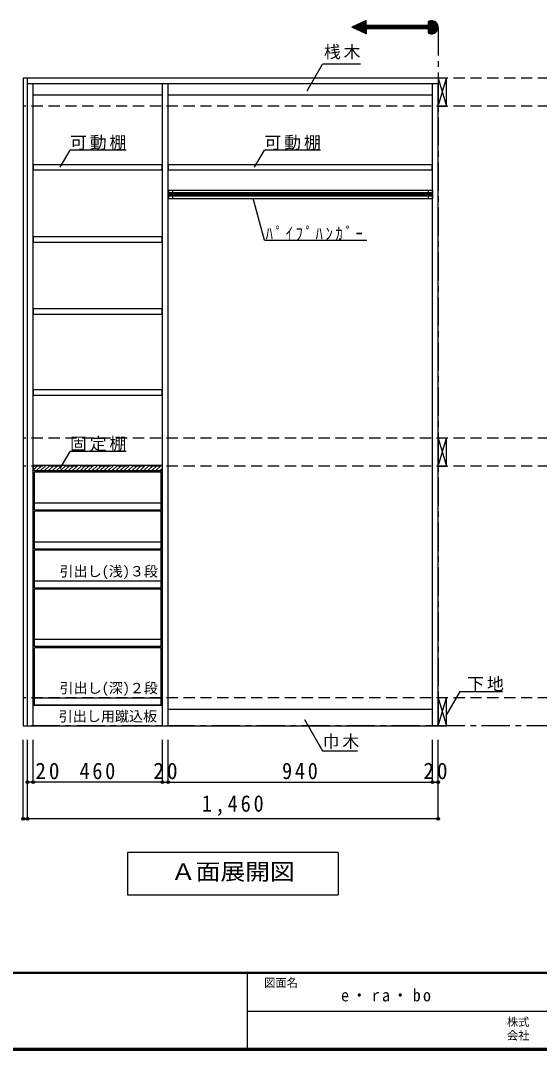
# Model space of a CAD drawing. Units: millimetres at full size, sheet at 1:20. Extents: x -8005 to 8005, y -2932 to 2722.
# Drawn here: x -4911 to -3066, y -2864 to 795 of the extents above; entities that cross this region are included whole.
import ezdxf
from ezdxf.enums import TextEntityAlignment as Align

# ---------------------------------------------------------------- set-up
doc = ezdxf.new("R2010")
doc.units = ezdxf.units.MM
doc.header["$LTSCALE"] = 20
doc.header["$PDMODE"] = 32
doc.header["$PDSIZE"] = 10
doc.linetypes.add('CHAIN1', pattern=[8, 5, -1, 1, -1])
doc.linetypes.add('DASHED2', pattern=[3, 2, -1])
for name, color, linetype in [('0-2_本体', 2, 'Continuous'), ('0-3_固定棚', 3, 'Continuous'), ('0-4_可動棚', 3, 'Continuous'), ('0-5', 4, 'Continuous'), ('0-6_ﾊﾟｲﾌﾟﾊﾝｶﾞｰ', 4, 'Continuous'), ('0-7_桟木・巾木', 2, 'Continuous'), ('0-8_引き出し', 2, 'Continuous'), ('0-A_文字', 7, 'Continuous'), ('0-B_寸法', 7, 'Continuous'), ('0-C_ハッチ', 4, 'Continuous'), ('F-1_枠', 6, 'Continuous'), ('F-A_文字', 7, 'Continuous')]:
    doc.layers.add(name, color=color, linetype=linetype)
doc.styles.add('ＭＳ ゴシック', font='')
doc.styles.get('ＭＳ ゴシック').set_extended_font_data('MS Gothic')

msp = doc.modelspace()

# ---------------------------------------------------------------- linework, layer by layer
at = {"layer": '0-2_本体', "color": 3}
for p, q in [((-3426.32, 590.73), (-4901.32, 590.73)), ((-3426.32, 590.73), (-3426.32, 570.73)), ((-4886.32, -1711.27), (-4886.32, 570.73)), ((-4866.32, -1711.27), (-4866.32, 570.73)), ((-4406.32, -1711.27), (-4406.32, 570.73)), ((-4386.32, -1711.27), (-4386.32, 570.73)), ((-3446.32, -1711.27), (-3446.32, 570.73)), ((-3426.32, -1711.27), (-3426.32, 570.73)), ((-4901.32, -1711.27), (-3426.32, -1711.27)), ((-3426.32, -1711.27), (-3446.32, -1711.27))]:
    msp.add_line(p, q, dxfattribs=at)
msp.add_lwpolyline([(-3426.32, 570.73), (-4886.32, 570.73), (-4886.32, 590.73)], dxfattribs=at)
at = {"layer": '0-3_固定棚'}
for p, q in [((-4866.32, -785.27), (-4866.32, -805.27)), ((-4406.32, -785.27), (-4866.32, -785.27)), ((-4406.32, -805.27), (-4866.32, -805.27))]:
    msp.add_line(p, q, dxfattribs=at)
at = {"layer": '0-4_可動棚'}
for p, q in [((-4407.32, 283.23), (-4865.32, 283.23)), ((-4407.32, 263.23), (-4407.32, 283.23)), ((-3447.32, 283.23), (-4385.32, 283.23)), ((-3447.32, 263.23), (-3447.32, 283.23)), ((-4407.32, 27.23), (-4865.32, 27.23)), ((-4407.32, 7.23), (-4407.32, 27.23)), ((-4407.32, -228.77), (-4865.32, -228.77)), ((-4407.32, -248.77), (-4407.32, -228.77)), ((-4865.32, -536.77), (-4865.32, -516.77)), ((-4407.32, -536.77), (-4865.32, -536.77))]:
    msp.add_line(p, q, dxfattribs=at)
for points in [[(-4407.32, 263.23), (-4865.32, 263.23), (-4865.32, 283.23)], [(-3447.32, 263.23), (-4385.32, 263.23), (-4385.32, 283.23)], [(-4407.32, 7.23), (-4865.32, 7.23), (-4865.32, 27.23)], [(-4407.32, -248.77), (-4865.32, -248.77), (-4865.32, -228.77)], [(-4407.32, -536.77), (-4407.32, -516.77), (-4865.32, -516.77)]]:
    msp.add_lwpolyline(points, dxfattribs=at)
at = {"layer": '0-5', "color": 2}
msp.add_line((-4901.32, 590.73), (-4901.32, -1711.27), dxfattribs=at)
at = {"layer": '0-6_ﾊﾟｲﾌﾟﾊﾝｶﾞｰ', "color": 3}
for p, q in [((-4385.32, 192.73), (-4385.32, 162.73)), ((-4385.32, 192.73), (-3446.32, 192.73)), ((-3446.32, 192.73), (-3446.32, 162.73)), ((-4385.32, 162.73), (-3446.32, 162.73))]:
    msp.add_line(p, q, dxfattribs=at)
at = {"layer": '0-6_ﾊﾟｲﾌﾟﾊﾝｶﾞｰ'}
for p, q in [((-3446.32, 183.73), (-4385.32, 183.73)), ((-3446.32, 179.73), (-4385.32, 179.73)), ((-3446.32, 175.73), (-4385.32, 175.73)), ((-3446.32, 171.73), (-4385.32, 171.73))]:
    msp.add_line(p, q, dxfattribs=at)
at = {"layer": '0-6_ﾊﾟｲﾌﾟﾊﾝｶﾞｰ', "color": 7}
for p, q in [((-4370.32, 192.73), (-4370.32, 162.73)), ((-3461.32, 192.73), (-3461.32, 162.73))]:
    msp.add_line(p, q, dxfattribs=at)
at = {"layer": '0-7_桟木・巾木', "color": 7}
for p, q in [((-4886.32, 530.73), (-4886.32, 570.73)), ((-4406.32, 530.73), (-4866.32, 530.73)), ((-3446.32, 530.73), (-4386.32, 530.73)), ((-4386.32, -1651.27), (-3446.32, -1651.27))]:
    msp.add_line(p, q, dxfattribs=at)
at = {"layer": '0-8_引き出し', "color": 7}
for p, q in [((-3426.32, 590.73), (-3396.32, 490.73)), ((-3426.32, 490.73), (-3396.32, 590.73)), ((-3426.32, -688.27), (-3396.32, -788.27)), ((-3426.32, -788.27), (-3396.32, -688.27)), ((-4406.32, -1639.27), (-4866.32, -1639.27)), ((-3426.32, -1611.27), (-3396.32, -1711.27)), ((-3426.32, -1711.27), (-3396.32, -1611.27))]:
    msp.add_line(p, q, dxfattribs=at)
at = {"layer": '0-8_引き出し'}
for p, q in [((-4411.32, -809.27), (-4861.32, -809.27)), ((-4861.32, -944.27), (-4861.32, -809.27)), ((-4411.32, -944.27), (-4411.32, -809.27)), ((-4411.32, -919.27), (-4861.32, -919.27)), ((-4411.32, -944.27), (-4861.32, -944.27)), ((-4411.32, -948.27), (-4861.32, -948.27)), ((-4861.32, -1083.27), (-4861.32, -948.27)), ((-4411.32, -1083.27), (-4411.32, -948.27)), ((-4411.32, -1058.27), (-4861.32, -1058.27)), ((-4411.32, -1083.27), (-4861.32, -1083.27)), ((-4411.32, -1087.27), (-4861.32, -1087.27)), ((-4861.32, -1222.27), (-4861.32, -1087.27)), ((-4411.32, -1222.27), (-4411.32, -1087.27)), ((-4411.32, -1197.27), (-4861.32, -1197.27)), ((-4411.32, -1222.27), (-4861.32, -1222.27)), ((-4411.32, -1225.27), (-4861.32, -1225.27)), ((-4861.32, -1429.27), (-4861.32, -1225.27)), ((-4411.32, -1429.27), (-4411.32, -1225.27)), ((-4411.32, -1404.27), (-4861.32, -1404.27)), ((-4411.32, -1429.27), (-4861.32, -1429.27)), ((-4411.32, -1433.27), (-4861.32, -1433.27)), ((-4861.32, -1637.27), (-4861.32, -1433.27)), ((-4411.32, -1637.27), (-4411.32, -1433.27)), ((-4411.32, -1612.27), (-4861.32, -1612.27)), ((-4411.32, -1637.27), (-4861.32, -1637.27))]:
    msp.add_line(p, q, dxfattribs=at)
at = {"layer": '0-8_引き出し', "color": 3}
for points in [[(-3396.32, 490.73), (-3396.32, 590.73), (-3426.32, 590.73), (-3426.32, 490.73)], [(-3396.32, -788.27), (-3396.32, -688.27), (-3426.32, -688.27), (-3426.32, -788.27)], [(-3396.32, -1711.27), (-3396.32, -1611.27), (-3426.32, -1611.27), (-3426.32, -1711.27)]]:
    msp.add_lwpolyline(points, close=True, dxfattribs=at)
at = {"layer": '0-A_文字'}
for p, q in [((-3682.22, 795.21), (-3733.03, 771.6)), ((-3682.22, 747.99), (-3733.03, 771.6)), ((-3731.36, 770.82), (-3732.42, 771.88)), ((-3726.07, 768.36), (-3730.49, 772.78)), ((-3720.79, 765.91), (-3728.56, 773.68)), ((-3715.51, 763.45), (-3726.63, 774.57)), ((-3710.23, 761), (-3724.7, 775.47)), ((-3704.94, 758.54), (-3722.77, 776.37)), ((-3699.66, 756.09), (-3720.83, 777.26)), ((-3694.38, 753.64), (-3718.9, 778.16)), ((-3689.09, 751.18), (-3716.97, 779.06)), ((-3683.81, 748.73), (-3715.04, 779.96)), ((-3682.22, 749.96), (-3713.11, 780.85)), ((-3682.22, 752.79), (-3711.18, 781.75)), ((-3682.22, 755.62), (-3709.25, 782.65)), ((-3682.22, 758.45), (-3707.32, 783.55)), ((-3682.22, 761.27), (-3705.39, 784.44)), ((-3682.22, 764.1), (-3703.45, 785.34)), ((-3680.98, 765.7), (-3701.52, 786.24)), ((-3678.16, 765.7), (-3699.59, 787.13)), ((-3675.33, 765.7), (-3697.66, 788.03)), ((-3672.5, 765.7), (-3695.73, 788.93)), ((-3682.22, 778.24), (-3693.8, 789.83)), ((-3682.22, 781.07), (-3691.87, 790.72)), ((-3682.22, 783.9), (-3689.94, 791.62)), ((-3682.22, 786.73), (-3688, 792.52)), ((-3682.22, 789.56), (-3686.07, 793.42)), ((-3682.22, 792.39), (-3684.14, 794.31)), ((-3682.22, 777.49), (-3682.22, 795.21)), ((-3669.67, 765.7), (-3681.46, 777.49)), ((-3666.84, 765.7), (-3678.64, 777.49)), ((-3664.01, 765.7), (-3675.81, 777.49)), ((-3661.19, 765.7), (-3672.98, 777.49)), ((-3658.36, 765.7), (-3670.15, 777.49)), ((-3655.53, 765.7), (-3667.32, 777.49)), ((-3652.7, 765.7), (-3664.49, 777.49)), ((-3649.87, 765.7), (-3661.67, 777.49)), ((-3647.04, 765.7), (-3658.84, 777.49)), ((-3644.22, 765.7), (-3656.01, 777.49)), ((-3641.39, 765.7), (-3653.18, 777.49)), ((-3638.56, 765.7), (-3650.35, 777.49)), ((-3635.73, 765.7), (-3647.52, 777.49)), ((-3632.9, 765.7), (-3644.7, 777.49)), ((-3630.07, 765.7), (-3641.87, 777.49)), ((-3627.24, 765.7), (-3639.04, 777.49)), ((-3624.42, 765.7), (-3636.21, 777.49)), ((-3621.59, 765.7), (-3633.38, 777.49)), ((-3618.76, 765.7), (-3630.55, 777.49)), ((-3615.93, 765.7), (-3627.72, 777.49)), ((-3613.1, 765.7), (-3624.9, 777.49)), ((-3610.27, 765.7), (-3622.07, 777.49)), ((-3607.45, 765.7), (-3619.24, 777.49)), ((-3604.62, 765.7), (-3616.41, 777.49)), ((-3601.79, 765.7), (-3613.58, 777.49)), ((-3598.96, 765.7), (-3610.75, 777.49)), ((-3596.13, 765.7), (-3607.93, 777.49)), ((-3593.3, 765.7), (-3605.1, 777.49)), ((-3590.48, 765.7), (-3602.27, 777.49)), ((-3587.65, 765.7), (-3599.44, 777.49)), ((-3584.82, 765.7), (-3596.61, 777.49)), ((-3581.99, 765.7), (-3593.78, 777.49)), ((-3579.16, 765.7), (-3590.96, 777.49)), ((-3576.33, 765.7), (-3588.13, 777.49)), ((-3573.5, 765.7), (-3585.3, 777.49)), ((-3570.68, 765.7), (-3582.47, 777.49)), ((-3567.85, 765.7), (-3579.64, 777.49)), ((-3565.02, 765.7), (-3576.81, 777.49)), ((-3562.19, 765.7), (-3573.98, 777.49)), ((-3559.36, 765.7), (-3571.16, 777.49)), ((-3556.53, 765.7), (-3568.33, 777.49)), ((-3553.71, 765.7), (-3565.5, 777.49)), ((-3550.88, 765.7), (-3562.67, 777.49)), ((-3548.05, 765.7), (-3559.84, 777.49)), ((-3545.22, 765.7), (-3557.01, 777.49)), ((-3542.39, 765.7), (-3554.19, 777.49)), ((-3539.56, 765.7), (-3551.36, 777.49)), ((-3536.73, 765.7), (-3548.53, 777.49)), ((-3533.91, 765.7), (-3545.7, 777.49)), ((-3531.08, 765.7), (-3542.87, 777.49)), ((-3528.25, 765.7), (-3540.04, 777.49)), ((-3525.42, 765.7), (-3537.22, 777.49)), ((-3522.59, 765.7), (-3534.39, 777.49)), ((-3519.76, 765.7), (-3531.56, 777.49)), ((-3516.94, 765.7), (-3528.73, 777.49)), ((-3514.11, 765.7), (-3525.9, 777.49)), ((-3511.28, 765.7), (-3523.07, 777.49)), ((-3508.45, 765.7), (-3520.24, 777.49)), ((-3505.62, 765.7), (-3517.42, 777.49)), ((-3502.79, 765.7), (-3514.59, 777.49)), ((-3499.97, 765.7), (-3511.76, 777.49)), ((-3497.14, 765.7), (-3508.93, 777.49)), ((-3494.31, 765.7), (-3506.1, 777.49)), ((-3491.48, 765.7), (-3503.27, 777.49)), ((-3488.65, 765.7), (-3500.45, 777.49)), ((-3485.82, 765.7), (-3497.62, 777.49)), ((-3482.99, 765.7), (-3494.79, 777.49)), ((-3480.17, 765.7), (-3491.96, 777.49)), ((-3477.34, 765.7), (-3489.13, 777.49)), ((-3474.51, 765.7), (-3486.3, 777.49)), ((-3471.68, 765.7), (-3483.47, 777.49)), ((-3468.85, 765.7), (-3480.65, 777.49)), ((-3466.02, 765.7), (-3477.82, 777.49)), ((-3463.2, 765.7), (-3474.99, 777.49)), ((-3443.53, 748.87), (-3472.16, 777.49)), ((-3441.41, 749.57), (-3469.33, 777.49)), ((-3439.45, 750.44), (-3466.5, 777.49)), ((-3437.63, 751.44), (-3463.68, 777.49)), ((-3430.38, 758.34), (-3461.73, 789.69)), ((-3431.59, 756.72), (-3461.73, 786.86)), ((-3432.92, 755.22), (-3461.73, 784.03)), ((-3434.36, 753.84), (-3461.73, 781.21)), ((-3435.93, 752.58), (-3461.73, 778.38)), ((-3429.31, 760.09), (-3461.43, 792.22)), ((-3428.36, 761.98), (-3459.54, 793.16)), ((-3427.57, 764.01), (-3457.51, 793.96)), ((-3426.94, 766.21), (-3455.31, 794.58)), ((-3426.5, 768.61), (-3452.92, 795.02)), ((-3426.32, 771.25), (-3450.27, 795.2)), ((-3426.46, 774.22), (-3447.3, 795.06)), ((-3427.12, 777.71), (-3443.82, 794.4)), ((-3428.88, 782.29), (-3439.23, 792.65)), ((-3461.73, 765.7), (-3682.22, 765.7)), ((-3682.22, 765.7), (-3682.22, 747.99)), ((-3461.73, 765.7), (-3461.73, 751.15)), ((-3445.84, 748.34), (-3461.73, 764.23)), ((-3448.36, 748.04), (-3461.73, 761.41)), ((-3451.17, 748.02), (-3461.73, 758.58)), ((-3454.39, 748.41), (-3461.73, 755.75)), ((-3458.35, 749.54), (-3461.73, 752.92)), ((-4770.15, 274.17), (-4735.14, 334.82)), ((-4535.14, 334.82), (-4735.14, 334.82)), ((-4079.01, 274.17), (-4044, 334.82)), ((-3844, 334.82), (-4044, 334.82)), ((-4044, 14.43), (-4083.73, 162.73)), ((-4044, 14.43), (-3680.43, 14.43)), ((-4770.15, -796.33), (-4735.14, -735.68)), ((-4535.14, -735.68), (-4735.14, -735.68)), ((-3901.31, -1689.03), (-3837.1, -1800.25)), ((-3837.1, -1800.25), (-3713.34, -1800.25)), ((-3781.32, -2161.27), (-3781.32, -2311.27)), ((-4531.32, -2311.27), (-3781.32, -2311.27))]:
    msp.add_line(p, q, dxfattribs=at)
at = {"layer": '0-A_文字', "linetype": 'CHAIN1'}
for p, q in [((-3426.32, 771.25), (-3426.32, -1711.27)), ((-931.67, -1711.27), (-4886.32, -1711.27))]:
    msp.add_line(p, q, dxfattribs=at)
at = {"layer": '0-A_文字'}
for points in [[(-3461.73, 792.04), (-3461.73, 777.49), (-3682.22, 777.49)], [(-3396.32, -1672.95), (-3347.55, -1588.48), (-3197.02, -1588.48)], [(-3781.32, -2161.27), (-4531.32, -2161.27), (-4531.32, -2311.27)]]:
    msp.add_lwpolyline(points, dxfattribs=at)
msp.add_arc((-3449.93, 771.6), 23.61, 240, 120, dxfattribs=at)
at = {"layer": '0-B_寸法'}
for p in [(-3891.93, 545.66), (-3702.52, 640.62)]:
    msp.add_line(p, (-3837.1, 640.62), dxfattribs=at)
at = {"layer": '0-B_寸法', "color": 4, "linetype": 'DASHED2'}
for p, q in [((-931.67, 590.73), (-4901.32, 590.73)), ((-931.67, 490.73), (-4901.32, 490.73)), ((-931.67, -688.27), (-4901.32, -688.27)), ((-931.67, -788.27), (-4901.32, -788.27)), ((-931.67, -1611.27), (-4901.32, -1611.27))]:
    msp.add_line(p, q, dxfattribs=at)
at = {"layer": '0-B_寸法', "color": 4}
for p, q in [((-4901.32, -2041.27), (-4901.32, -1761.27)), ((-4886.32, -1911.27), (-4886.32, -1761.27)), ((-4886.32, -2041.27), (-4886.32, -1761.27)), ((-4866.32, -1911.27), (-4866.32, -1761.27)), ((-4866.32, -1911.27), (-4866.32, -1761.27)), ((-4406.32, -1911.27), (-4406.32, -1761.27)), ((-4406.32, -1911.27), (-4406.32, -1761.27)), ((-4386.32, -1911.27), (-4386.32, -1761.27)), ((-3446.32, -1911.27), (-3446.32, -1761.27)), ((-3426.32, -1911.27), (-3426.32, -1761.27)), ((-4886.32, -2041.27), (-4886.32, -1911.27)), ((-4866.32, -1911.27), (-4886.32, -1911.27)), ((-4406.32, -1911.27), (-4866.32, -1911.27)), ((-4406.32, -1911.27), (-4386.32, -1911.27)), ((-4386.32, -1911.27), (-3446.32, -1911.27)), ((-3446.32, -1911.27), (-3426.32, -1911.27)), ((-3426.32, -2041.27), (-3426.32, -1911.27)), ((-4901.32, -2041.27), (-4886.32, -2041.27)), ((-3426.32, -2041.27), (-4886.32, -2041.27))]:
    msp.add_line(p, q, dxfattribs=at)
at = {"layer": '0-B_寸法'}
for p in [(-4886.32, -1911.27), (-4866.32, -1911.27), (-4406.32, -1911.27), (-4386.32, -1911.27), (-3446.32, -1911.27), (-3426.32, -1911.27), (-4901.32, -2041.27), (-4886.32, -2041.27), (-3426.32, -2041.27)]:
    msp.add_point(p, dxfattribs=at)
at = {"layer": '0-C_ハッチ'}
for p, q in [((-4866.32, -788.14), (-4863.45, -785.27)), ((-4866.32, -802.28), (-4849.3, -785.27)), ((-4855.16, -805.27), (-4835.16, -785.27)), ((-4841.02, -805.27), (-4821.02, -785.27)), ((-4826.88, -805.27), (-4806.88, -785.27)), ((-4812.73, -805.27), (-4792.73, -785.27)), ((-4798.59, -805.27), (-4778.59, -785.27)), ((-4784.45, -805.27), (-4764.45, -785.27)), ((-4770.31, -805.27), (-4750.31, -785.27)), ((-4756.17, -805.27), (-4736.17, -785.27)), ((-4742.02, -805.27), (-4722.02, -785.27)), ((-4727.88, -805.27), (-4707.88, -785.27)), ((-4713.74, -805.27), (-4693.74, -785.27)), ((-4699.6, -805.27), (-4679.6, -785.27)), ((-4685.46, -805.27), (-4665.46, -785.27)), ((-4671.31, -805.27), (-4651.31, -785.27)), ((-4657.17, -805.27), (-4637.17, -785.27)), ((-4643.03, -805.27), (-4623.03, -785.27)), ((-4628.89, -805.27), (-4608.89, -785.27)), ((-4614.74, -805.27), (-4594.74, -785.27)), ((-4600.6, -805.27), (-4580.6, -785.27)), ((-4586.46, -805.27), (-4566.46, -785.27)), ((-4572.32, -805.27), (-4552.32, -785.27)), ((-4558.18, -805.27), (-4538.18, -785.27)), ((-4544.03, -805.27), (-4524.03, -785.27)), ((-4529.89, -805.27), (-4509.89, -785.27)), ((-4515.75, -805.27), (-4495.75, -785.27)), ((-4501.61, -805.27), (-4481.61, -785.27)), ((-4487.47, -805.27), (-4467.47, -785.27)), ((-4473.32, -805.27), (-4453.32, -785.27)), ((-4459.18, -805.27), (-4439.18, -785.27)), ((-4445.04, -805.27), (-4425.04, -785.27)), ((-4430.9, -805.27), (-4410.9, -785.27)), ((-4416.76, -805.27), (-4406.32, -794.83))]:
    msp.add_line(p, q, dxfattribs=at)
at = {"layer": 'F-1_枠'}
for p, q in [((-205, -2587.71), (-8005, -2587.71)), ((-205, -2591.04), (-8005, -2591.04)), ((-4105, -2591.04), (-4105, -2857.71)), ((-4105, -2724.37), (-211.67, -2724.38)), ((-205, -2857.71), (-8005, -2857.71)), ((-205, -2861.04), (-8005, -2861.04)), ((-205, -2864.37), (-8005, -2864.37))]:
    msp.add_line(p, q, dxfattribs=at)

# ---------------------------------------------------------------- texts
at = {"layer": '0-A_文字', "style": 'ＭＳ ゴシック'}
for s, p in [('引出し(浅)３段', (-4772.43, -1191.06)), ('引出し(深)２段', (-4772.43, -1605.92)), ('引出し用蹴込板', (-4775.33, -1706.38))]:
    msp.add_text(s, height=36.66, dxfattribs=at).set_placement(p, align=Align.BOTTOM_LEFT)
at = {"layer": '0-A_文字', "style": 'ＭＳ ゴシック', "width": 1.1}
msp.add_text('Ａ面展開図', height=58.65, dxfattribs=at).set_placement((-4376.32, -2276.27), align=Align.BOTTOM_LEFT)
at = {"layer": '0-A_文字', "char_height": 43.99, "attachment_point": 7, "style": 'ＭＳ ゴシック'}
for s, insert in [('\\T1.17;可動棚', (-4735.14, 334.82)), ('\\T1.17;可動棚', (-4044, 334.82)), ('\\T1.39;\\W0.85;ﾊﾟｲﾌﾟﾊﾝｶﾞｰ', (-4039.15, 14.43)), ('\\T1.17;固定棚', (-4735.14, -735.68)), ('\\T1.17;下地', (-3323.04, -1588.48)), ('\\T1.17;巾木', (-3837.1, -1793.14))]:
    msp.add_mtext(s, dxfattribs=dict(at, insert=insert))
at = {"layer": '0-B_寸法', "attachment_point": 7, "style": 'ＭＳ ゴシック'}
for s, insert, char_height in [('\\T1.17;桟木', (-3832.52, 657.08), 43.99), ('\\T1.27;\\W0.95;20', (-4858.6, -1901.27), 58.65), ('\\T1.27;\\W0.9;460', (-4701.32, -1901.27), 58.65), ('\\T1.27;\\W0.95;20', (-4438.82, -1901.27), 58.65), ('\\T1.27;\\W0.9;940', (-3981.32, -1901.27), 58.65), ('\\T1.27;\\W0.95;20', (-3478.82, -1901.27), 58.65), ('\\T1.28;\\W0.9;1,460', (-4266.32, -2031.27), 58.65)]:
    msp.add_mtext(s, dxfattribs=dict(at, insert=insert, char_height=char_height))
at = {"layer": 'F-A_文字', "style": 'ＭＳ ゴシック'}
for s, p in [('図面名', (-4045, -2647.71)), ('株式', (-3181.67, -2787.04)), ('会社', (-3181.67, -2835.04))]:
    msp.add_text(s, height=29.33, dxfattribs=at).set_placement(p, align=Align.BOTTOM_LEFT)
at = {"layer": 'F-A_文字', "insert": (-3771.67, -2691.04), "char_height": 43.99, "attachment_point": 7, "style": 'ＭＳ ゴシック'}
msp.add_mtext('\\T1.28;\\W0.95;e・ra・bo', dxfattribs=at)

doc.saveas('drawing.dxf')
